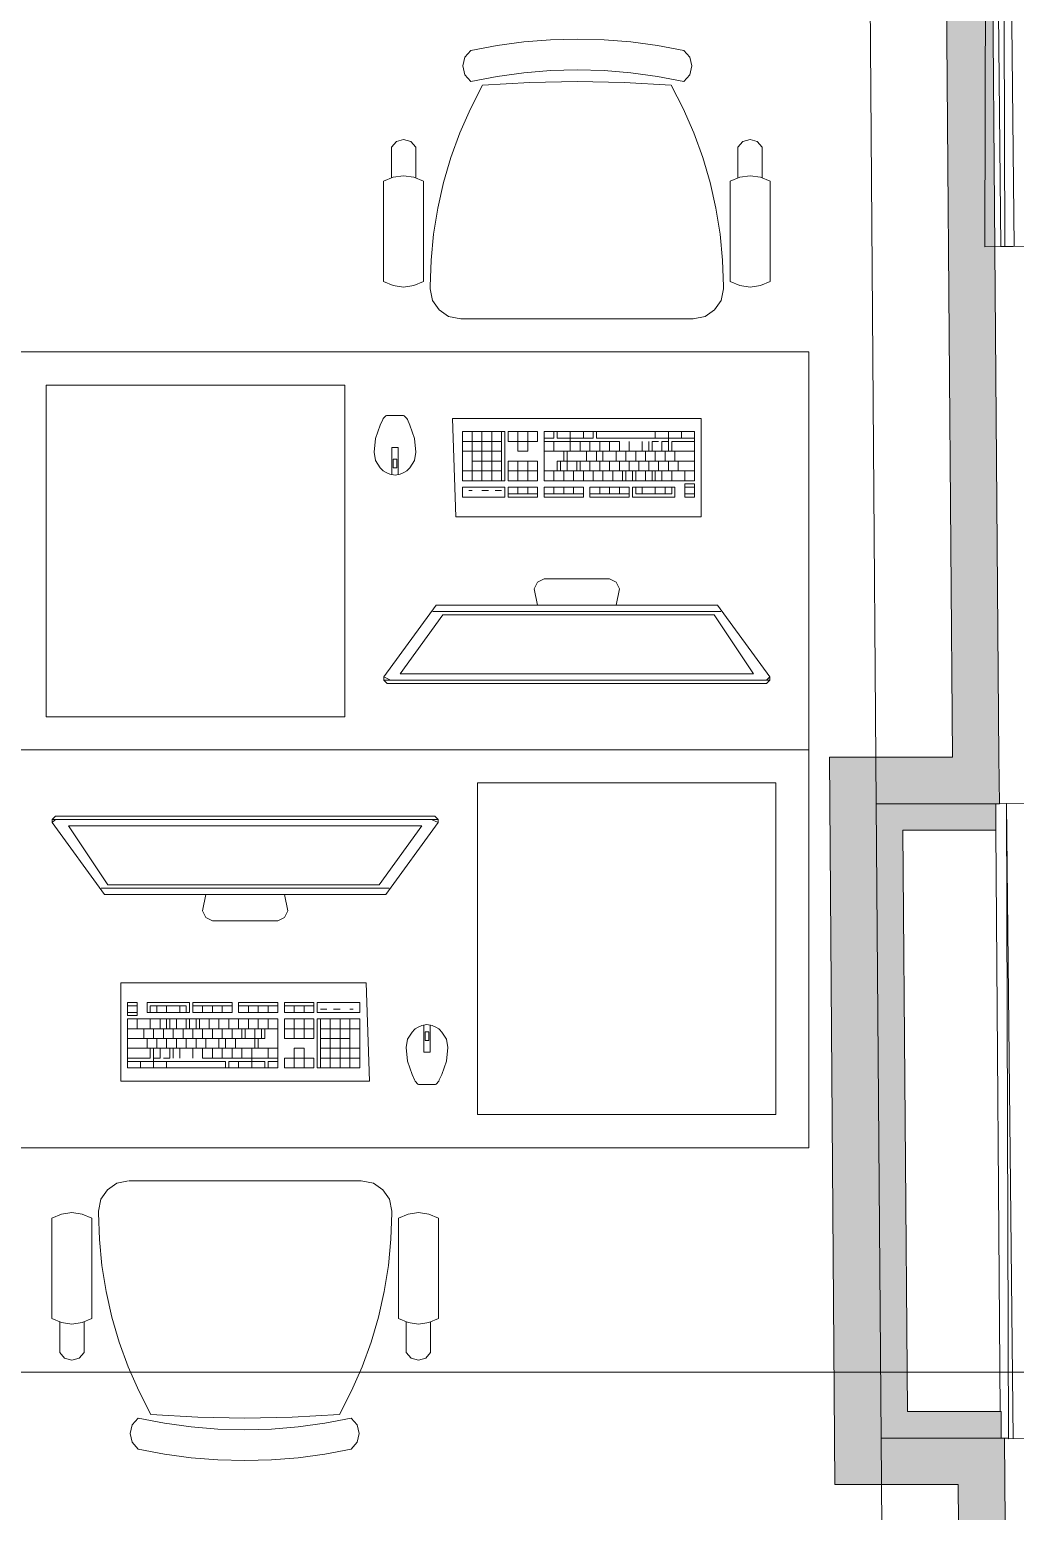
# Model space of a CAD drawing. Header units: millimetres. Extents: x -546 to 1681, y -650 to 1730.
# Drawn here: x 776.68 to 791.54, y 303.77 to 326.12 of the extents above; entities that cross this region are included whole.
import ezdxf

# ---------------------------------------------------------------- set-up
doc = ezdxf.new("R2010")
doc.units = ezdxf.units.MM

msp = doc.modelspace()

# ---------------------------------------------------------------- hatches: boundary and pattern name
at = {"true_color": 0xf1d696}
h = msp.add_hatch(color=41, dxfattribs=at)
h.dxf.hatch_style = 2
h.paths.add_polyline_path([(790.392, 340.644), (791.092, 340.644), (791.295, 315.145), (790.595, 315.145)])
h = msp.add_hatch(color=41, dxfattribs=at)
h.dxf.hatch_style = 2
h.paths.add_polyline_path([(788.739, 315.145), (789.439, 315.145), (789.445, 314.445)])
h = msp.add_hatch(color=41, dxfattribs=at)
h.dxf.hatch_style = 2
h.paths.add_polyline_path([(789.445, 314.445), (788.745, 314.445), (788.739, 315.145)])
h = msp.add_hatch(color=41, dxfattribs=at)
h.dxf.hatch_style = 2
h.paths.add_polyline_path([(790.595, 315.145), (790.6, 314.445), (789.445, 314.445), (789.439, 315.145)])
h = msp.add_hatch(color=41, dxfattribs=at)
h.dxf.hatch_style = 2
h.paths.add_polyline_path([(790.595, 315.145), (791.295, 315.145), (791.301, 314.445)])
h = msp.add_hatch(color=41, dxfattribs=at)
h.dxf.hatch_style = 2
h.paths.add_polyline_path([(791.301, 314.445), (790.6, 314.445), (790.595, 315.145)])
h = msp.add_hatch(color=41, dxfattribs=at)
h.dxf.hatch_style = 2
h.paths.add_polyline_path([(788.745, 314.445), (789.445, 314.445), (789.517, 304.878), (788.817, 304.878)])
h = msp.add_hatch(color=7)
h.dxf.hatch_style = 2
h.paths.add_polyline_path([(789.845, 314.445), (789.914, 305.278), (789.514, 305.278), (789.445, 314.445)])
h = msp.add_hatch(color=7)
h.dxf.hatch_style = 2
h.paths.add_polyline_path([(789.848, 314.045), (789.845, 314.445), (791.245, 314.445), (791.248, 314.045)])
h = msp.add_hatch(color=7)
h.dxf.hatch_style = 2
h.paths.add_polyline_path([(789.517, 304.878), (789.514, 305.278), (791.33, 305.278), (791.33, 304.878)])
h = msp.add_hatch(color=41, dxfattribs=at)
h.dxf.hatch_style = 2
h.paths.add_polyline_path([(789.517, 304.878), (788.823, 304.178), (788.817, 304.878)])
h = msp.add_hatch(color=41, dxfattribs=at)
h.dxf.hatch_style = 2
h.paths.add_polyline_path([(789.517, 304.878), (789.523, 304.178), (788.823, 304.178)])
h = msp.add_hatch(color=41, dxfattribs=at)
h.dxf.hatch_style = 2
h.paths.add_polyline_path([(789.517, 304.878), (790.677, 304.878), (790.682, 304.178), (789.523, 304.178)])
h = msp.add_hatch(color=41, dxfattribs=at)
h.dxf.hatch_style = 2
h.paths.add_polyline_path([(790.677, 304.878), (791.377, 304.878), (790.682, 304.178)])
h = msp.add_hatch(color=41, dxfattribs=at)
h.dxf.hatch_style = 2
h.paths.add_polyline_path([(790.682, 304.178), (791.371, 304.872), (791.382, 304.177)])
h = msp.add_hatch(color=41, dxfattribs=at)
h.dxf.hatch_style = 2
h.paths.add_polyline_path([(790.682, 304.178), (791.382, 304.177), (791.473, 292.787), (790.773, 292.792)])

# ---------------------------------------------------------------- linework, layer by layer
at = {"color": 7, "lineweight": 0}
for points in [[(789.241, 341.345), (789.445, 314.445)], [(791.295, 315.145), (791.087, 341.344)], [(790.392, 340.644), (790.595, 315.145)], [(791.081, 322.843), (791.107, 332.944)], [(791.221, 332.936), (791.325, 322.846)], [(791.354, 332.936), (791.385, 322.846)], [(791.525, 322.847), (791.421, 332.936)], [(791.509, 322.847), (791.081, 322.843)], [(791.325, 322.846), (791.385, 322.846)], [(791.385, 322.846), (794.685, 322.856)], [(788.739, 315.145), (789.44, 315.145)], [(788.739, 315.145), (788.817, 304.878)], [(790.595, 315.145), (789.44, 315.145)], [(791.301, 314.445), (791.295, 315.145)], [(789.445, 314.445), (789.517, 304.878)], [(791.248, 314.445), (789.445, 314.445)], [(789.517, 304.878), (789.445, 314.445)], [(789.445, 314.445), (791.301, 314.445)], [(791.248, 314.444), (791.411, 314.446)], [(791.248, 314.045), (791.248, 314.445)], [(794.71, 314.456), (791.41, 314.446)], [(791.41, 314.446), (791.439, 304.869)], [(791.411, 314.446), (791.51, 304.869)], [(789.914, 305.278), (789.848, 314.045)], [(789.848, 314.045), (791.248, 314.045)], [(791.314, 305.278), (791.248, 314.045)], [(187.211, 305.871), (804.173, 305.871)], [(791.33, 305.278), (789.914, 305.278)], [(791.33, 304.878), (791.33, 305.278)], [(788.823, 304.178), (788.817, 304.878)], [(789.517, 304.878), (789.614, 292.1)], [(789.517, 304.878), (791.33, 304.878)], [(790.677, 304.878), (789.517, 304.878)], [(791.377, 304.877), (790.677, 304.878)], [(791.439, 304.878), (791.317, 304.877)], [(791.473, 292.787), (791.377, 304.877)], [(791.439, 304.869), (794.739, 304.879)], [(788.823, 304.178), (790.682, 304.178)], [(790.682, 304.178), (790.773, 292.792)]]:
    msp.add_lwpolyline(points, dxfattribs=at)
at = {"color": 253, "lineweight": 0, "true_color": 0x999999}
for points in [[(783.333, 325.336), (783.243, 325.438), (783.21, 325.569), (783.243, 325.701), (783.333, 325.801)], [(783.333, 325.801), (783.73, 325.877), (784.131, 325.932), (784.534, 325.964), (784.938, 325.975), (785.342, 325.964), (785.745, 325.932), (786.145, 325.877), (786.543, 325.801)], [(786.543, 325.801), (786.633, 325.701), (786.665, 325.569), (786.633, 325.438), (786.543, 325.336)], [(783.333, 325.336), (783.73, 325.413), (784.131, 325.467), (784.534, 325.5), (784.938, 325.511), (785.342, 325.5), (785.745, 325.467), (786.145, 325.413), (786.543, 325.336)], [(783.508, 325.278), (784.222, 325.322), (784.938, 325.336), (785.646, 325.322), (786.353, 325.28)], [(782.72, 322.229), (782.72, 322.242), (782.733, 322.64), (782.771, 323.035), (782.833, 323.425), (782.92, 323.811), (783.032, 324.19), (783.167, 324.562), (783.326, 324.925), (783.508, 325.278)], [(786.353, 325.28), (786.535, 324.927), (786.694, 324.563), (786.83, 324.191), (786.941, 323.812), (787.028, 323.426), (787.091, 323.035), (787.129, 322.64), (787.141, 322.242), (787.141, 322.229)], [(782.135, 324.344), (782.21, 324.43), (782.319, 324.462), (782.428, 324.431), (782.502, 324.345)], [(787.359, 324.345), (787.434, 324.431), (787.543, 324.463), (787.652, 324.431), (787.726, 324.346)], [(782.135, 324.346), (782.135, 323.89)], [(782.502, 324.345), (782.502, 323.888)], [(787.359, 324.345), (787.359, 323.888)], [(787.726, 324.346), (787.726, 323.89)], [(782.014, 323.832), (782.014, 322.32)], [(782.015, 323.832), (782.16, 323.894), (782.316, 323.915), (782.472, 323.894), (782.617, 323.832)], [(782.617, 323.832), (782.617, 322.32)], [(787.244, 323.832), (787.389, 323.894), (787.545, 323.915), (787.702, 323.894), (787.847, 323.832)], [(787.244, 323.832), (787.244, 322.32)], [(787.847, 323.832), (787.847, 322.32)], [(782.617, 322.32), (782.472, 322.258), (782.316, 322.236), (782.16, 322.258), (782.014, 322.32)], [(783.18, 321.757), (782.997, 321.793), (782.853, 321.891), (782.756, 322.035), (782.72, 322.211), (782.72, 322.229)], [(787.141, 322.229), (787.141, 322.211), (787.106, 322.035), (787.008, 321.891), (786.864, 321.793), (786.687, 321.757)], [(787.847, 322.32), (787.702, 322.258), (787.545, 322.236), (787.389, 322.258), (787.244, 322.32)], [(783.18, 321.757), (786.681, 321.757)], [(776.431, 321.257), (788.431, 321.257)], [(788.431, 321.257), (788.431, 315.257)], [(781.431, 320.757), (776.931, 320.757)], [(776.931, 320.757), (776.931, 315.757)], [(781.431, 315.757), (781.431, 320.757)], [(781.964, 320.153), (782.004, 320.236)], [(782.004, 320.236), (782.013, 320.252)], [(782.013, 320.252), (782.051, 320.296)], [(782.051, 320.296), (782.063, 320.301)], [(782.063, 320.301), (782.169, 320.301)], [(782.169, 320.301), (782.317, 320.301)], [(782.317, 320.301), (782.328, 320.296)], [(782.328, 320.296), (782.366, 320.252)], [(782.366, 320.252), (782.376, 320.236)], [(782.376, 320.236), (782.415, 320.153)], [(783.057, 320.252), (786.805, 320.252)], [(783.106, 318.772), (783.057, 320.252)], [(786.805, 320.252), (786.805, 318.772)], [(781.874, 319.745), (781.897, 319.954), (781.964, 320.153)], [(782.415, 320.153), (782.482, 319.954), (782.505, 319.745)], [(783.205, 320.055), (783.205, 319.315)], [(783.846, 320.055), (783.205, 320.055)], [(783.205, 320.055), (783.205, 319.463)], [(783.352, 320.055), (783.205, 320.055)], [(783.352, 319.463), (783.352, 320.055)], [(783.352, 320.055), (783.5, 320.055)], [(783.352, 319.907), (783.352, 320.055)], [(783.5, 320.055), (783.5, 319.907)], [(783.5, 320.055), (783.5, 319.907)], [(783.796, 320.055), (783.55, 320.055)], [(783.648, 320.055), (783.648, 319.315)], [(783.796, 319.907), (783.796, 320.055)], [(783.846, 319.315), (783.846, 320.055)], [(783.895, 320.055), (784.191, 320.055)], [(783.895, 319.956), (783.895, 320.055)], [(783.895, 320.055), (783.895, 319.907)], [(784.339, 320.055), (783.895, 320.055)], [(784.043, 319.907), (784.043, 320.055)], [(784.191, 320.055), (784.191, 319.956)], [(784.191, 319.759), (784.191, 320.055)], [(784.24, 320.055), (784.339, 320.055)], [(784.339, 320.055), (784.339, 319.956)], [(784.339, 319.907), (784.339, 320.055)], [(784.437, 320.055), (784.437, 319.315)], [(786.706, 320.055), (784.437, 320.055)], [(784.437, 320.055), (784.585, 320.055)], [(784.437, 319.956), (784.437, 320.055)], [(784.585, 320.055), (784.585, 319.956)], [(784.635, 320.055), (784.832, 320.055)], [(784.635, 319.956), (784.635, 320.055)], [(784.832, 320.055), (785.177, 320.055)], [(784.832, 320.055), (784.832, 319.759)], [(784.832, 319.956), (784.832, 320.055)], [(785.029, 319.956), (785.029, 320.055)], [(785.029, 320.055), (785.029, 319.956)], [(785.177, 320.055), (785.177, 319.956)], [(785.226, 320.055), (785.226, 319.956)], [(786.114, 320.055), (785.226, 320.055)], [(786.114, 320.055), (786.311, 320.055)], [(786.114, 319.956), (786.114, 320.055)], [(786.114, 319.956), (786.114, 320.055)], [(786.311, 320.055), (786.706, 320.055)], [(786.311, 319.759), (786.311, 320.055)], [(786.311, 320.055), (786.311, 319.956)], [(786.509, 320.055), (786.509, 319.956)], [(786.706, 319.315), (786.706, 320.055)], [(786.706, 320.055), (786.706, 319.956)], [(781.964, 319.512), (781.897, 319.621), (781.874, 319.745)], [(782.239, 319.818), (782.14, 319.818)], [(782.14, 319.818), (782.14, 319.406)], [(782.239, 319.406), (782.239, 319.818)], [(782.505, 319.745), (782.482, 319.621), (782.415, 319.512)], [(783.205, 319.907), (783.5, 319.907)], [(783.205, 319.759), (783.352, 319.759)], [(783.352, 319.463), (783.352, 319.907)], [(783.648, 319.759), (783.352, 319.759)], [(783.5, 319.463), (783.5, 319.907)], [(783.5, 319.907), (783.796, 319.907)], [(783.55, 319.907), (783.796, 319.907)], [(783.796, 319.759), (783.648, 319.759)], [(783.796, 319.907), (783.796, 319.463)], [(783.895, 319.907), (784.043, 319.907)], [(783.895, 319.907), (784.339, 319.907)], [(784.043, 319.759), (784.043, 319.907)], [(784.043, 319.759), (784.043, 319.907)], [(784.191, 319.759), (784.043, 319.759)], [(784.191, 319.759), (784.043, 319.759)], [(784.191, 319.907), (784.191, 319.759)], [(784.585, 319.956), (784.437, 319.956)], [(784.437, 319.759), (784.437, 319.907)], [(784.832, 319.907), (784.437, 319.907)], [(784.437, 319.759), (784.733, 319.759)], [(784.585, 319.759), (784.437, 319.759)], [(784.437, 319.463), (784.437, 319.759)], [(784.585, 319.907), (784.585, 319.759)], [(784.585, 319.907), (784.585, 319.759)], [(784.585, 319.759), (784.832, 319.759)], [(784.832, 319.956), (784.635, 319.956)], [(784.733, 319.759), (784.733, 319.611)], [(784.783, 319.611), (784.783, 319.759)], [(784.783, 319.759), (784.881, 319.759)], [(785.177, 319.956), (784.832, 319.956)], [(784.832, 319.759), (784.832, 319.907)], [(784.832, 319.907), (785.128, 319.907)], [(786.015, 319.759), (784.832, 319.759)], [(784.881, 319.759), (785.966, 319.759)], [(784.98, 319.759), (784.98, 319.907)], [(785.078, 319.611), (785.078, 319.759)], [(785.128, 319.759), (785.128, 319.907)], [(785.128, 319.907), (785.572, 319.907)], [(785.276, 319.759), (785.128, 319.759)], [(785.226, 319.956), (786.114, 319.956)], [(785.226, 319.611), (785.226, 319.759)], [(785.276, 319.759), (785.276, 319.907)], [(785.325, 319.759), (785.325, 319.611)], [(785.424, 319.759), (785.424, 319.907)], [(785.522, 319.611), (785.522, 319.759)], [(785.572, 319.759), (785.572, 319.907)], [(785.67, 319.611), (785.67, 319.759)], [(785.72, 319.907), (785.72, 319.759)], [(785.818, 319.759), (785.818, 319.611)], [(785.818, 319.611), (785.818, 319.759)], [(785.917, 319.759), (785.917, 319.907)], [(785.966, 319.759), (786.114, 319.759)], [(785.966, 319.611), (785.966, 319.759)], [(786.015, 319.907), (786.015, 319.759)], [(786.065, 319.907), (786.163, 319.907)], [(786.065, 319.759), (786.065, 319.907)], [(786.065, 319.759), (786.41, 319.759)], [(786.706, 319.956), (786.114, 319.956)], [(786.114, 319.759), (786.114, 319.611)], [(786.213, 319.907), (786.311, 319.907)], [(786.213, 319.759), (786.213, 319.907)], [(786.262, 319.759), (786.262, 319.611)], [(786.262, 319.611), (786.262, 319.759)], [(786.361, 319.907), (786.361, 319.759)], [(786.706, 319.907), (786.361, 319.907)], [(786.361, 319.759), (786.706, 319.759)], [(786.706, 319.759), (786.41, 319.759)], [(786.41, 319.759), (786.41, 319.611)], [(786.41, 319.759), (786.41, 319.611)], [(786.706, 319.759), (786.706, 319.907)], [(786.706, 319.611), (786.706, 319.759)], [(782.163, 319.512), (782.163, 319.641)], [(782.163, 319.641), (782.217, 319.641)], [(782.217, 319.641), (782.217, 319.512)], [(783.352, 319.611), (783.5, 319.611)], [(783.5, 319.611), (783.796, 319.611)], [(783.895, 319.463), (783.895, 319.611)], [(783.895, 319.611), (783.895, 319.315)], [(783.895, 319.611), (784.339, 319.611)], [(784.339, 319.611), (783.895, 319.611)], [(784.043, 319.611), (784.043, 319.463)], [(784.191, 319.611), (784.191, 319.315)], [(784.339, 319.315), (784.339, 319.611)], [(784.339, 319.611), (784.339, 319.463)], [(784.733, 319.611), (784.635, 319.611)], [(784.635, 319.611), (784.635, 319.463)], [(785.029, 319.611), (784.684, 319.611)], [(784.684, 319.463), (784.684, 319.611)], [(784.783, 319.611), (784.783, 319.463)], [(784.931, 319.463), (784.931, 319.611)], [(784.98, 319.463), (784.98, 319.611)], [(784.98, 319.611), (785.276, 319.611)], [(785.226, 319.611), (785.029, 319.611)], [(785.128, 319.611), (785.128, 319.463)], [(786.262, 319.611), (785.226, 319.611)], [(785.276, 319.463), (785.276, 319.611)], [(785.276, 319.611), (785.276, 319.463)], [(785.424, 319.463), (785.424, 319.611)], [(785.572, 319.463), (785.572, 319.611)], [(785.72, 319.611), (785.72, 319.463)], [(785.72, 319.463), (785.72, 319.611)], [(785.868, 319.463), (785.868, 319.611)], [(786.015, 319.463), (786.015, 319.611)], [(786.41, 319.611), (786.163, 319.611)], [(786.163, 319.463), (786.163, 319.611)], [(786.163, 319.611), (786.163, 319.463)], [(786.311, 319.611), (786.459, 319.611)], [(786.311, 319.463), (786.311, 319.611)], [(786.41, 319.611), (786.706, 319.611)], [(786.459, 319.611), (786.459, 319.463)], [(786.459, 319.611), (786.459, 319.463)], [(786.706, 319.611), (786.459, 319.611)], [(786.706, 319.463), (786.706, 319.611)], [(782, 319.474), (781.964, 319.512)], [(782.013, 319.463), (782, 319.474)], [(782.055, 319.437), (782.013, 319.463)], [(782.112, 319.413), (782.055, 319.437)], [(782.19, 319.4), (782.112, 319.413)], [(782.217, 319.512), (782.163, 319.512)], [(782.268, 319.413), (782.19, 319.4)], [(782.324, 319.437), (782.268, 319.413)], [(782.366, 319.463), (782.324, 319.437)], [(782.379, 319.474), (782.366, 319.463)], [(782.415, 319.512), (782.379, 319.474)], [(783.205, 319.463), (783.648, 319.463)], [(783.205, 319.315), (783.205, 319.463)], [(783.205, 319.463), (783.352, 319.463)], [(783.352, 319.315), (783.205, 319.315)], [(783.205, 319.315), (783.846, 319.315)], [(783.352, 319.463), (783.352, 319.315)], [(783.5, 319.463), (783.402, 319.463)], [(783.796, 319.315), (783.402, 319.315)], [(783.5, 319.463), (783.5, 319.315)], [(783.796, 319.463), (783.55, 319.463)], [(783.698, 319.463), (783.796, 319.463)], [(783.796, 319.463), (783.796, 319.315)], [(783.895, 319.315), (783.895, 319.463)], [(784.339, 319.463), (783.895, 319.463)], [(784.043, 319.315), (783.895, 319.315)], [(783.895, 319.315), (784.339, 319.315)], [(784.043, 319.463), (784.043, 319.315)], [(784.191, 319.315), (784.043, 319.315)], [(784.339, 319.315), (784.24, 319.315)], [(784.339, 319.463), (784.339, 319.315)], [(784.437, 319.463), (784.585, 319.463)], [(784.437, 319.315), (784.437, 319.463)], [(784.635, 319.463), (784.437, 319.463)], [(784.437, 319.315), (786.706, 319.315)], [(784.733, 319.315), (784.437, 319.315)], [(784.585, 319.315), (784.585, 319.463)], [(784.585, 319.463), (784.733, 319.463)], [(784.931, 319.463), (784.684, 319.463)], [(784.733, 319.463), (785.177, 319.463)], [(784.733, 319.315), (784.733, 319.463)], [(784.881, 319.315), (784.733, 319.315)], [(784.881, 319.463), (784.881, 319.315)], [(784.881, 319.315), (784.881, 319.463)], [(785.029, 319.315), (784.881, 319.315)], [(785.276, 319.463), (784.98, 319.463)], [(785.029, 319.463), (785.029, 319.315)], [(785.177, 319.315), (785.029, 319.315)], [(785.868, 319.463), (785.177, 319.463)], [(785.177, 319.463), (785.177, 319.315)], [(785.424, 319.463), (785.276, 319.463)], [(785.325, 319.463), (785.325, 319.315)], [(785.325, 319.315), (785.325, 319.463)], [(785.473, 319.463), (785.473, 319.315)], [(785.621, 319.463), (785.621, 319.315)], [(785.67, 319.463), (785.769, 319.463)], [(785.67, 319.315), (785.67, 319.463)], [(785.917, 319.315), (785.67, 319.315)], [(785.769, 319.463), (785.769, 319.315)], [(785.818, 319.463), (785.917, 319.463)], [(785.818, 319.315), (785.818, 319.463)], [(785.868, 319.463), (786.706, 319.463)], [(785.966, 319.315), (785.966, 319.463)], [(786.213, 319.315), (785.966, 319.315)], [(786.065, 319.463), (786.065, 319.315)], [(786.114, 319.315), (786.114, 319.463)], [(786.213, 319.463), (786.213, 319.315)], [(786.361, 319.315), (786.262, 319.315)], [(786.361, 319.463), (786.361, 319.315)], [(786.706, 319.315), (786.41, 319.315)], [(786.459, 319.463), (786.706, 319.463)], [(786.558, 319.463), (786.558, 319.315)], [(786.558, 319.315), (786.558, 319.463)], [(786.706, 319.463), (786.706, 319.315)], [(783.205, 319.216), (783.205, 319.068)], [(783.846, 319.216), (783.205, 319.216)], [(783.205, 319.068), (783.846, 319.068)], [(783.303, 319.167), (783.352, 319.167)], [(783.352, 319.167), (783.303, 319.167)], [(783.5, 319.167), (783.599, 319.167)], [(783.599, 319.167), (783.5, 319.167)], [(783.796, 319.167), (783.698, 319.167)], [(783.796, 319.167), (783.698, 319.167)], [(783.846, 319.068), (783.846, 319.216)], [(783.895, 319.216), (784.339, 319.216)], [(784.339, 319.216), (783.895, 319.216)], [(783.895, 319.118), (783.895, 319.216)], [(783.895, 319.216), (783.895, 319.068)], [(784.339, 319.118), (783.895, 319.118)], [(783.895, 319.068), (784.339, 319.068)], [(784.043, 319.216), (784.043, 319.118)], [(784.191, 319.216), (784.191, 319.118)], [(784.339, 319.216), (784.339, 319.118)], [(784.339, 319.068), (784.339, 319.216)], [(784.437, 319.216), (784.733, 319.216)], [(784.437, 319.118), (784.437, 319.216)], [(784.437, 319.216), (784.437, 319.068)], [(785.029, 319.216), (784.437, 319.216)], [(784.733, 319.118), (784.437, 319.118)], [(784.437, 319.068), (785.029, 319.068)], [(784.585, 319.118), (784.585, 319.216)], [(784.733, 319.216), (784.881, 319.216)], [(784.733, 319.216), (784.733, 319.118)], [(785.029, 319.118), (784.733, 319.118)], [(784.881, 319.216), (785.029, 319.216)], [(784.881, 319.216), (784.881, 319.118)], [(785.029, 319.216), (785.029, 319.118)], [(785.029, 319.068), (785.029, 319.216)], [(785.128, 319.216), (785.374, 319.216)], [(785.128, 319.118), (785.128, 319.216)], [(785.128, 319.216), (785.128, 319.068)], [(785.72, 319.216), (785.128, 319.216)], [(785.424, 319.118), (785.128, 319.118)], [(785.128, 319.068), (785.72, 319.068)], [(785.276, 319.118), (785.276, 319.216)], [(785.424, 319.118), (785.424, 319.216)], [(785.424, 319.216), (785.72, 319.216)], [(785.72, 319.118), (785.424, 319.118)], [(785.572, 319.118), (785.572, 319.216)], [(785.72, 319.216), (785.72, 319.118)], [(785.72, 319.068), (785.72, 319.216)], [(786.41, 319.216), (785.769, 319.216)], [(785.769, 319.216), (785.769, 319.068)], [(785.769, 319.068), (786.41, 319.068)], [(785.818, 319.118), (785.818, 319.216)], [(785.818, 319.216), (786.361, 319.216)], [(786.361, 319.118), (785.818, 319.118)], [(785.917, 319.216), (785.917, 319.118)], [(786.114, 319.118), (786.114, 319.216)], [(786.262, 319.118), (786.262, 319.216)], [(786.361, 319.216), (786.361, 319.118)], [(786.41, 319.068), (786.41, 319.216)], [(786.558, 319.266), (786.706, 319.266)], [(786.558, 319.068), (786.558, 319.266)], [(786.558, 319.216), (786.706, 319.216)], [(786.558, 319.118), (786.558, 319.216)], [(786.706, 319.118), (786.558, 319.118)], [(786.706, 319.068), (786.558, 319.068)], [(786.706, 319.266), (786.706, 319.068)], [(786.706, 319.216), (786.706, 319.118)], [(786.805, 318.772), (783.106, 318.772)], [(784.339, 317.786), (784.289, 317.687)], [(784.339, 317.786), (784.289, 317.687)], [(784.437, 317.835), (784.339, 317.786)], [(784.437, 317.835), (784.339, 317.786)], [(784.437, 317.835), (784.931, 317.835)], [(784.437, 317.835), (784.931, 317.835)], [(784.931, 317.835), (785.424, 317.835)], [(784.931, 317.835), (785.424, 317.835)], [(785.424, 317.835), (785.522, 317.786)], [(785.424, 317.835), (785.522, 317.786)], [(785.522, 317.786), (785.572, 317.687)], [(785.522, 317.786), (785.572, 317.687)], [(784.289, 317.687), (784.339, 317.441)], [(785.572, 317.687), (785.522, 317.441)], [(782.81, 317.441), (782.021, 316.356)], [(782.909, 317.293), (782.268, 316.405)], [(784.931, 317.342), (782.761, 317.342)], [(782.859, 317.441), (782.81, 317.441)], [(782.958, 317.441), (782.859, 317.441)], [(784.931, 317.293), (782.909, 317.293)], [(784.931, 317.441), (782.958, 317.441)], [(786.952, 317.441), (784.931, 317.441)], [(787.1, 317.342), (784.931, 317.342)], [(787.002, 317.293), (784.931, 317.293)], [(787.051, 317.441), (786.952, 317.441)], [(787.594, 316.405), (787.002, 317.293)], [(787.84, 316.356), (787.051, 317.441)], [(782.268, 316.405), (784.931, 316.405)], [(784.931, 316.405), (787.594, 316.405)], [(782.021, 316.356), (782.021, 316.307)], [(782.021, 316.356), (782.12, 316.307)], [(782.021, 316.307), (782.07, 316.257)], [(782.021, 316.307), (782.12, 316.307)], [(782.07, 316.257), (784.931, 316.257)], [(782.12, 316.307), (784.931, 316.307)], [(782.12, 316.307), (784.931, 316.307)], [(784.931, 316.307), (787.741, 316.307)], [(784.931, 316.307), (787.791, 316.307)], [(784.931, 316.257), (787.791, 316.257)], [(787.741, 316.307), (787.84, 316.307)], [(787.791, 316.307), (787.84, 316.356)], [(787.791, 316.257), (787.84, 316.307)], [(787.84, 316.307), (787.84, 316.356)], [(776.931, 315.757), (781.431, 315.757)], [(776.431, 315.257), (788.431, 315.257)], [(788.431, 315.257), (776.431, 315.257)], [(788.431, 315.257), (788.431, 309.257)], [(787.931, 314.757), (783.431, 314.757)], [(783.431, 314.757), (783.431, 309.757)], [(787.931, 309.757), (787.931, 314.757)], [(777.07, 314.257), (777.021, 314.208)], [(777.021, 314.208), (777.021, 314.159)], [(777.12, 314.208), (777.021, 314.208)], [(777.07, 314.208), (777.021, 314.159)], [(777.021, 314.159), (777.81, 313.074)], [(779.931, 314.257), (777.07, 314.257)], [(779.931, 314.208), (777.07, 314.208)], [(779.931, 314.208), (777.12, 314.208)], [(782.791, 314.257), (779.931, 314.257)], [(782.741, 314.208), (779.931, 314.208)], [(782.741, 314.208), (779.931, 314.208)], [(782.051, 313.074), (782.84, 314.159)], [(782.84, 314.208), (782.741, 314.208)], [(782.84, 314.159), (782.741, 314.208)], [(782.84, 314.208), (782.791, 314.257)], [(782.84, 314.159), (782.84, 314.208)], [(779.931, 314.109), (777.268, 314.109)], [(777.268, 314.109), (777.859, 313.222)], [(782.594, 314.109), (779.931, 314.109)], [(781.952, 313.222), (782.594, 314.109)], [(777.761, 313.172), (779.931, 313.172)], [(777.81, 313.074), (777.909, 313.074)], [(777.859, 313.222), (779.931, 313.222)], [(777.909, 313.074), (779.931, 313.074)], [(779.289, 312.827), (779.339, 313.074)], [(779.931, 313.222), (781.952, 313.222)], [(779.931, 313.172), (782.1, 313.172)], [(779.931, 313.074), (781.903, 313.074)], [(780.572, 312.827), (780.522, 313.074)], [(781.903, 313.074), (782.002, 313.074)], [(782.002, 313.074), (782.051, 313.074)], [(779.339, 312.729), (779.289, 312.827)], [(779.339, 312.729), (779.289, 312.827)], [(780.522, 312.729), (780.572, 312.827)], [(780.522, 312.729), (780.572, 312.827)], [(779.437, 312.679), (779.339, 312.729)], [(779.437, 312.679), (779.339, 312.729)], [(779.931, 312.679), (779.437, 312.679)], [(779.931, 312.679), (779.437, 312.679)], [(780.424, 312.679), (779.931, 312.679)], [(780.424, 312.679), (779.931, 312.679)], [(780.424, 312.679), (780.522, 312.729)], [(780.424, 312.679), (780.522, 312.729)], [(778.057, 310.263), (778.057, 311.742)], [(778.057, 311.742), (781.755, 311.742)], [(781.755, 311.742), (781.805, 310.263)], [(778.155, 311.446), (778.303, 311.446)], [(778.155, 311.249), (778.155, 311.446)], [(778.155, 311.397), (778.303, 311.397)], [(778.155, 311.298), (778.155, 311.397)], [(778.303, 311.298), (778.155, 311.298)], [(778.303, 311.249), (778.155, 311.249)], [(778.303, 311.446), (778.303, 311.249)], [(778.303, 311.397), (778.303, 311.298)], [(779.092, 311.446), (778.451, 311.446)], [(778.451, 311.446), (778.451, 311.298)], [(778.451, 311.298), (779.092, 311.298)], [(778.5, 311.397), (779.043, 311.397)], [(778.5, 311.298), (778.5, 311.397)], [(779.043, 311.298), (778.5, 311.298)], [(778.599, 311.397), (778.599, 311.298)], [(778.747, 311.397), (778.747, 311.298)], [(778.944, 311.298), (778.944, 311.397)], [(779.043, 311.397), (779.043, 311.298)], [(779.092, 311.298), (779.092, 311.446)], [(779.141, 311.446), (779.141, 311.298)], [(779.733, 311.446), (779.141, 311.446)], [(779.141, 311.397), (779.437, 311.397)], [(779.141, 311.298), (779.141, 311.397)], [(779.437, 311.298), (779.141, 311.298)], [(779.141, 311.298), (779.733, 311.298)], [(779.289, 311.397), (779.289, 311.298)], [(779.437, 311.397), (779.437, 311.298)], [(779.437, 311.397), (779.733, 311.397)], [(779.733, 311.298), (779.487, 311.298)], [(779.585, 311.397), (779.585, 311.298)], [(779.733, 311.298), (779.733, 311.446)], [(779.733, 311.397), (779.733, 311.298)], [(779.832, 311.446), (779.832, 311.298)], [(780.424, 311.446), (779.832, 311.446)], [(779.832, 311.397), (780.128, 311.397)], [(779.832, 311.298), (779.832, 311.397)], [(779.98, 311.298), (779.832, 311.298)], [(779.832, 311.298), (780.424, 311.298)], [(779.98, 311.298), (779.98, 311.397)], [(780.128, 311.298), (779.98, 311.298)], [(780.128, 311.298), (780.128, 311.397)], [(780.128, 311.397), (780.424, 311.397)], [(780.424, 311.298), (780.128, 311.298)], [(780.276, 311.397), (780.276, 311.298)], [(780.424, 311.298), (780.424, 311.446)], [(780.424, 311.397), (780.424, 311.298)], [(780.966, 311.446), (780.522, 311.446)], [(780.522, 311.446), (780.522, 311.298)], [(780.522, 311.298), (780.522, 311.397)], [(780.522, 311.397), (780.966, 311.397)], [(780.966, 311.298), (780.522, 311.298)], [(780.522, 311.298), (780.966, 311.298)], [(780.67, 311.298), (780.67, 311.397)], [(780.818, 311.298), (780.818, 311.397)], [(780.966, 311.298), (780.966, 311.446)], [(780.966, 311.397), (780.966, 311.298)], [(781.657, 311.446), (781.015, 311.446)], [(781.015, 311.446), (781.015, 311.298)], [(781.015, 311.298), (781.657, 311.298)], [(781.065, 311.348), (781.163, 311.348)], [(781.065, 311.348), (781.163, 311.348)], [(781.361, 311.348), (781.262, 311.348)], [(781.262, 311.348), (781.361, 311.348)], [(781.558, 311.348), (781.509, 311.348)], [(781.509, 311.348), (781.558, 311.348)], [(781.657, 311.298), (781.657, 311.446)], [(778.155, 311.2), (778.155, 310.46)], [(780.424, 311.2), (778.155, 311.2)], [(778.155, 311.2), (778.451, 311.2)], [(778.155, 311.052), (778.155, 311.2)], [(778.994, 311.052), (778.155, 311.052)], [(778.402, 311.052), (778.155, 311.052)], [(778.155, 311.052), (778.155, 310.904)], [(778.303, 311.052), (778.303, 311.2)], [(778.303, 311.2), (778.303, 311.052)], [(778.402, 310.904), (778.402, 311.052)], [(778.402, 310.904), (778.402, 311.052)], [(778.5, 311.2), (778.599, 311.2)], [(778.5, 311.052), (778.5, 311.2)], [(778.55, 311.052), (778.55, 310.904)], [(778.648, 311.2), (778.895, 311.2)], [(778.648, 311.052), (778.648, 311.2)], [(778.698, 311.052), (778.698, 310.904)], [(778.698, 310.904), (778.698, 311.052)], [(778.747, 311.2), (778.747, 311.052)], [(778.796, 311.052), (778.796, 311.2)], [(778.846, 311.052), (778.846, 310.904)], [(778.895, 311.2), (778.895, 311.052)], [(778.944, 311.2), (779.191, 311.2)], [(779.043, 311.052), (778.944, 311.052)], [(778.994, 311.052), (778.994, 310.904)], [(778.994, 311.052), (779.684, 311.052)], [(779.043, 311.2), (779.043, 311.052)], [(779.092, 311.052), (779.092, 311.2)], [(779.191, 311.052), (779.092, 311.052)], [(779.141, 310.904), (779.141, 311.052)], [(779.141, 311.052), (779.141, 310.904)], [(779.191, 311.2), (779.191, 311.052)], [(779.24, 311.052), (779.24, 311.2)], [(779.289, 311.052), (779.289, 310.904)], [(779.388, 311.052), (779.388, 311.2)], [(779.437, 311.052), (779.585, 311.052)], [(779.437, 311.052), (779.437, 310.904)], [(779.536, 311.052), (779.536, 311.2)], [(779.536, 311.2), (779.536, 311.052)], [(779.585, 311.052), (779.585, 310.904)], [(779.585, 311.052), (779.881, 311.052)], [(779.585, 310.904), (779.585, 311.052)], [(779.684, 311.2), (779.832, 311.2)], [(779.684, 311.052), (779.684, 311.2)], [(780.128, 311.052), (779.684, 311.052)], [(779.733, 310.904), (779.733, 311.052)], [(779.832, 311.052), (779.832, 311.2)], [(779.832, 311.2), (779.98, 311.2)], [(779.881, 311.052), (779.881, 310.904)], [(779.931, 311.052), (780.177, 311.052)], [(779.931, 311.052), (779.931, 310.904)], [(779.98, 311.2), (780.128, 311.2)], [(779.98, 311.052), (779.98, 311.2)], [(779.98, 311.2), (779.98, 311.052)], [(780.078, 310.904), (780.078, 311.052)], [(780.128, 311.2), (780.128, 311.052)], [(780.128, 311.2), (780.424, 311.2)], [(780.276, 311.052), (780.128, 311.052)], [(780.177, 311.052), (780.177, 310.904)], [(780.226, 310.904), (780.226, 311.052)], [(780.226, 311.052), (780.424, 311.052)], [(780.276, 311.2), (780.276, 311.052)], [(780.424, 311.052), (780.276, 311.052)], [(780.424, 311.2), (780.424, 311.052)], [(780.424, 310.46), (780.424, 311.2)], [(780.424, 311.052), (780.424, 310.756)], [(780.522, 311.052), (780.522, 311.2)], [(780.522, 311.2), (780.522, 310.904)], [(780.522, 311.2), (780.621, 311.2)], [(780.966, 311.2), (780.522, 311.2)], [(780.522, 311.052), (780.966, 311.052)], [(780.522, 310.904), (780.522, 311.052)], [(780.67, 311.2), (780.818, 311.2)], [(780.67, 310.904), (780.67, 311.2)], [(780.818, 311.2), (780.966, 311.2)], [(780.818, 311.052), (780.818, 311.2)], [(780.818, 310.904), (780.818, 311.052)], [(780.966, 310.904), (780.966, 311.2)], [(780.966, 311.2), (780.966, 311.052)], [(780.966, 311.052), (780.966, 310.904)], [(781.657, 311.2), (781.015, 311.2)], [(781.015, 311.2), (781.015, 310.46)], [(781.065, 311.2), (781.459, 311.2)], [(781.065, 311.052), (781.065, 311.2)], [(781.163, 311.052), (781.065, 311.052)], [(781.065, 311.052), (781.311, 311.052)], [(781.065, 310.608), (781.065, 311.052)], [(781.213, 310.46), (781.213, 311.2)], [(781.657, 311.052), (781.213, 311.052)], [(781.361, 311.052), (781.361, 311.2)], [(781.361, 311.052), (781.361, 310.608)], [(781.361, 311.052), (781.459, 311.052)], [(781.509, 311.2), (781.657, 311.2)], [(781.509, 311.052), (781.509, 311.2)], [(781.509, 311.052), (781.509, 310.608)], [(781.509, 311.052), (781.509, 310.46)], [(781.657, 311.052), (781.509, 311.052)], [(781.657, 310.46), (781.657, 311.2)], [(781.657, 311.2), (781.657, 311.052)], [(781.657, 310.46), (781.657, 311.052)], [(782.446, 311.002), (782.482, 311.041)], [(782.482, 311.041), (782.495, 311.052)], [(782.495, 311.052), (782.537, 311.077)], [(782.537, 311.077), (782.594, 311.101)], [(782.594, 311.101), (782.671, 311.114)], [(782.622, 311.109), (782.622, 310.697)], [(782.671, 311.114), (782.749, 311.101)], [(782.721, 310.697), (782.721, 311.109)], [(782.749, 311.101), (782.806, 311.077)], [(782.806, 311.077), (782.848, 311.052)], [(782.848, 311.052), (782.861, 311.041)], [(782.861, 311.041), (782.897, 311.002)], [(778.155, 310.904), (778.402, 310.904)], [(778.451, 310.904), (778.155, 310.904)], [(778.155, 310.904), (778.155, 310.756)], [(778.55, 310.904), (778.402, 310.904)], [(778.451, 310.904), (778.698, 310.904)], [(778.451, 310.756), (778.451, 310.904)], [(778.451, 310.756), (778.451, 310.904)], [(778.599, 310.904), (779.635, 310.904)], [(778.599, 310.756), (778.599, 310.904)], [(778.599, 310.904), (778.599, 310.756)], [(778.747, 310.756), (778.747, 310.904)], [(778.895, 310.904), (778.895, 310.756)], [(779.043, 310.756), (779.043, 310.904)], [(779.043, 310.904), (779.043, 310.756)], [(779.191, 310.904), (779.191, 310.756)], [(779.339, 310.904), (779.339, 310.756)], [(779.536, 310.756), (779.536, 310.904)], [(779.881, 310.904), (779.585, 310.904)], [(779.635, 310.904), (779.635, 310.756)], [(779.635, 310.904), (779.832, 310.904)], [(779.783, 310.904), (779.783, 310.756)], [(779.832, 310.904), (780.177, 310.904)], [(780.078, 310.904), (780.078, 310.756)], [(780.128, 310.756), (780.128, 310.904)], [(780.128, 310.904), (780.226, 310.904)], [(780.966, 310.904), (780.522, 310.904)], [(780.522, 310.904), (780.966, 310.904)], [(781.361, 310.904), (781.065, 310.904)], [(781.509, 310.904), (781.361, 310.904)], [(782.356, 310.77), (782.379, 310.895), (782.446, 311.002)], [(782.645, 310.873), (782.645, 311.003)], [(782.645, 311.003), (782.698, 311.003)], [(782.698, 310.873), (782.645, 310.873)], [(782.698, 311.003), (782.698, 310.873)], [(782.897, 311.002), (782.964, 310.895), (782.987, 310.77)], [(778.155, 310.756), (778.451, 310.756)], [(778.5, 310.756), (778.155, 310.756)], [(778.155, 310.756), (778.155, 310.608)], [(778.155, 310.608), (778.5, 310.608)], [(778.796, 310.756), (778.451, 310.756)], [(778.5, 310.608), (778.5, 310.756)], [(778.55, 310.756), (778.55, 310.46)], [(778.648, 310.608), (778.55, 310.608)], [(778.648, 310.756), (778.648, 310.608)], [(778.796, 310.608), (778.698, 310.608)], [(778.895, 310.756), (778.747, 310.756)], [(778.796, 310.756), (778.796, 310.608)], [(778.846, 310.756), (780.029, 310.756)], [(778.846, 310.608), (778.846, 310.756)], [(779.98, 310.756), (778.895, 310.756)], [(778.944, 310.756), (778.944, 310.608)], [(779.141, 310.608), (779.141, 310.756)], [(779.289, 310.756), (779.289, 310.608)], [(779.733, 310.608), (779.289, 310.608)], [(779.437, 310.756), (779.437, 310.608)], [(779.585, 310.756), (779.733, 310.756)], [(779.585, 310.756), (779.585, 310.608)], [(779.733, 310.756), (779.733, 310.608)], [(780.029, 310.608), (779.733, 310.608)], [(779.881, 310.756), (779.881, 310.608)], [(780.078, 310.756), (779.98, 310.756)], [(780.276, 310.756), (780.029, 310.756)], [(780.029, 310.756), (780.029, 310.608)], [(780.029, 310.46), (780.029, 310.756)], [(780.029, 310.608), (780.424, 310.608)], [(780.424, 310.756), (780.128, 310.756)], [(780.276, 310.756), (780.424, 310.756)], [(780.276, 310.608), (780.276, 310.756)], [(780.276, 310.608), (780.276, 310.756)], [(780.424, 310.756), (780.424, 310.608)], [(780.522, 310.608), (780.522, 310.46)], [(780.966, 310.608), (780.522, 310.608)], [(780.67, 310.756), (780.67, 310.46)], [(780.67, 310.608), (780.67, 310.756)], [(780.67, 310.756), (780.818, 310.756)], [(780.67, 310.756), (780.818, 310.756)], [(780.818, 310.756), (780.818, 310.608)], [(780.818, 310.756), (780.818, 310.608)], [(780.818, 310.608), (780.818, 310.46)], [(780.966, 310.608), (780.818, 310.608)], [(780.966, 310.46), (780.966, 310.608)], [(781.065, 310.756), (781.213, 310.756)], [(781.311, 310.608), (781.065, 310.608)], [(781.361, 310.608), (781.065, 310.608)], [(781.065, 310.608), (781.065, 310.46)], [(781.213, 310.756), (781.509, 310.756)], [(781.657, 310.608), (781.361, 310.608)], [(781.361, 310.46), (781.361, 310.608)], [(781.361, 310.46), (781.361, 310.608)], [(781.657, 310.756), (781.509, 310.756)], [(781.509, 310.608), (781.509, 310.46)], [(782.446, 310.361), (782.379, 310.561), (782.356, 310.77)], [(782.622, 310.697), (782.721, 310.697)], [(782.987, 310.77), (782.964, 310.561), (782.897, 310.361)], [(778.155, 310.559), (778.747, 310.559)], [(778.155, 310.46), (778.155, 310.559)], [(778.155, 310.46), (780.424, 310.46)], [(778.55, 310.46), (778.155, 310.46)], [(778.352, 310.46), (778.352, 310.559)], [(778.55, 310.46), (778.55, 310.559)], [(778.747, 310.46), (778.55, 310.46)], [(778.747, 310.559), (778.747, 310.46)], [(778.747, 310.559), (778.747, 310.46)], [(779.635, 310.559), (778.747, 310.559)], [(778.747, 310.46), (779.635, 310.46)], [(779.635, 310.46), (779.635, 310.559)], [(779.684, 310.559), (780.029, 310.559)], [(779.684, 310.46), (779.684, 310.559)], [(780.029, 310.46), (779.684, 310.46)], [(779.832, 310.559), (779.832, 310.46)], [(779.832, 310.46), (779.832, 310.559)], [(780.029, 310.559), (780.226, 310.559)], [(780.029, 310.559), (780.029, 310.46)], [(780.226, 310.46), (780.029, 310.46)], [(780.226, 310.559), (780.226, 310.46)], [(780.276, 310.559), (780.424, 310.559)], [(780.276, 310.46), (780.276, 310.559)], [(780.424, 310.46), (780.276, 310.46)], [(780.424, 310.559), (780.424, 310.46)], [(780.522, 310.46), (780.522, 310.559)], [(780.621, 310.46), (780.522, 310.46)], [(780.522, 310.46), (780.966, 310.46)], [(780.67, 310.46), (780.67, 310.559)], [(780.966, 310.46), (780.67, 310.46)], [(780.966, 310.559), (780.966, 310.46)], [(781.015, 310.46), (781.657, 310.46)], [(781.065, 310.46), (781.311, 310.46)], [(781.509, 310.46), (781.361, 310.46)], [(781.509, 310.46), (781.657, 310.46)], [(782.485, 310.279), (782.446, 310.361)], [(782.897, 310.361), (782.857, 310.279)], [(781.805, 310.263), (778.057, 310.263)], [(782.495, 310.263), (782.485, 310.279)], [(782.533, 310.218), (782.495, 310.263)], [(782.544, 310.213), (782.533, 310.218)], [(782.692, 310.213), (782.544, 310.213)], [(782.799, 310.213), (782.692, 310.213)], [(782.81, 310.218), (782.799, 310.213)], [(782.848, 310.263), (782.81, 310.218)], [(782.857, 310.279), (782.848, 310.263)], [(783.431, 309.757), (787.931, 309.757)], [(788.431, 309.257), (776.431, 309.257)], [(777.72, 308.286), (777.72, 308.303), (777.756, 308.48), (777.853, 308.624), (777.997, 308.722), (778.174, 308.757)], [(781.681, 308.757), (778.18, 308.757)], [(781.681, 308.757), (781.864, 308.722), (782.008, 308.624), (782.106, 308.48), (782.141, 308.303), (782.141, 308.286)], [(777.014, 308.195), (777.16, 308.257), (777.316, 308.278), (777.472, 308.257), (777.617, 308.195)], [(777.015, 306.683), (777.015, 308.195)], [(777.617, 306.683), (777.617, 308.195)], [(778.509, 305.235), (778.327, 305.589), (778.167, 305.952), (778.032, 306.324), (777.92, 306.704), (777.833, 307.089), (777.771, 307.48), (777.733, 307.875), (777.72, 308.273), (777.72, 308.286)], [(782.141, 308.286), (782.141, 308.273), (782.129, 307.876), (782.091, 307.481), (782.028, 307.09), (781.941, 306.704), (781.83, 306.325), (781.694, 305.953), (781.535, 305.59), (781.353, 305.236)], [(782.244, 308.195), (782.389, 308.257), (782.545, 308.278), (782.702, 308.257), (782.847, 308.195)], [(782.244, 306.683), (782.244, 308.195)], [(782.847, 306.683), (782.847, 308.195)], [(777.617, 306.683), (777.472, 306.621), (777.316, 306.599), (777.16, 306.621), (777.014, 306.683)], [(777.135, 306.169), (777.135, 306.625)], [(777.502, 306.17), (777.502, 306.627)], [(782.847, 306.683), (782.702, 306.621), (782.545, 306.599), (782.389, 306.621), (782.244, 306.683)], [(782.359, 306.17), (782.359, 306.627)], [(782.726, 306.169), (782.726, 306.625)], [(777.502, 306.17), (777.427, 306.084), (777.318, 306.052), (777.209, 306.084), (777.135, 306.169)], [(782.726, 306.17), (782.652, 306.084), (782.543, 306.052), (782.434, 306.084), (782.359, 306.17)], [(781.353, 305.236), (780.639, 305.193), (779.923, 305.178), (779.215, 305.192), (778.508, 305.235)], [(778.318, 304.713), (778.229, 304.815), (778.196, 304.946), (778.229, 305.078), (778.318, 305.178)], [(781.528, 305.178), (781.131, 305.102), (780.731, 305.048), (780.328, 305.015), (779.923, 305.004), (779.519, 305.015), (779.117, 305.048), (778.716, 305.102), (778.318, 305.178)], [(781.528, 305.178), (781.619, 305.078), (781.651, 304.946), (781.619, 304.815), (781.528, 304.713)], [(781.528, 304.713), (781.131, 304.638), (780.731, 304.583), (780.328, 304.55), (779.923, 304.539), (779.519, 304.55), (779.117, 304.583), (778.716, 304.638), (778.318, 304.713)]]:
    msp.add_lwpolyline(points, dxfattribs=at)

doc.saveas('drawing.dxf')
